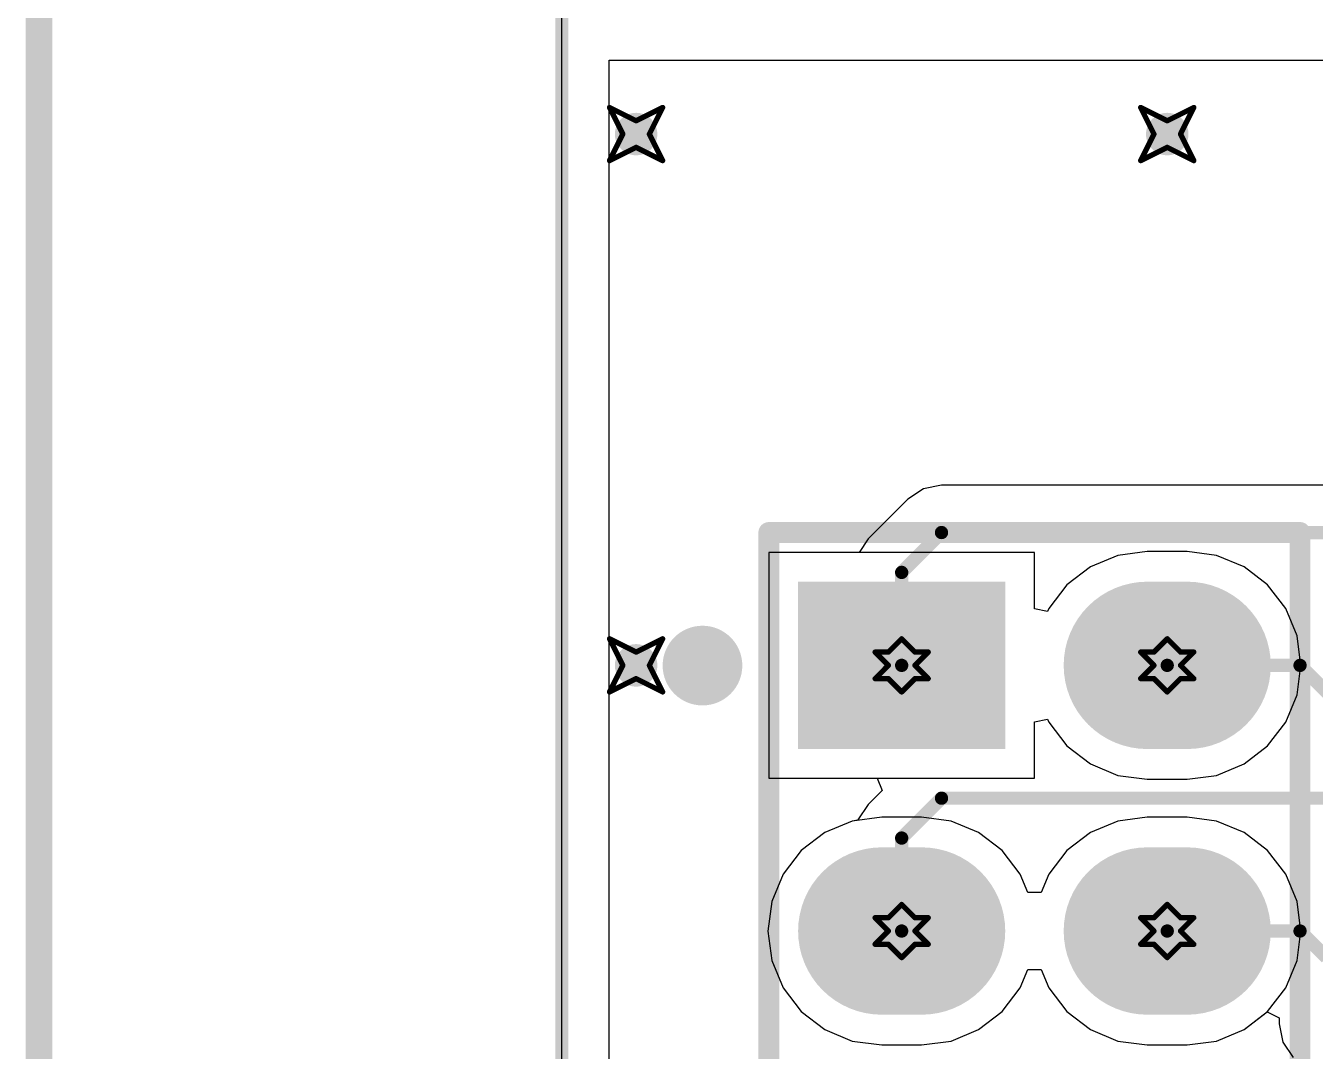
# Model space of a CAD drawing. Header units: millimetres. Extents: x 2.26 to 6.57, y 1.2 to 4.64.
# Drawn here: x 2.2785 to 2.764, y 3.0579 to 3.4439 of the extents above; entities that cross this region are included whole.
import ezdxf

# ---------------------------------------------------------------- set-up
doc = ezdxf.new("R2010")
doc.units = ezdxf.units.MM
doc.header["$MEASUREMENT"] = 0
for name, color, linetype in [('BottomLayer', 5, 'Continuous'), ('BottomSolder', 6, 'Continuous'), ('DrillDrawing', 1, 'Continuous'), ('KeepOutLayer', 6, 'Continuous'), ('Mechanical1', 6, 'Continuous'), ('MultiLayer', 9, 'Continuous'), ('PadHoleLayer', 156, 'Continuous'), ('TopLayer', 1, 'Continuous'), ('TopOverlay', 2, 'Continuous'), ('TopSolder', 216, 'Continuous'), ('ViaHoleLayer', 16, 'Continuous')]:
    doc.layers.add(name, color=color, linetype=linetype)

# ---------------------------------------------------------------- blocks, each defined once
blk = doc.blocks.new('2_19P_56')
at = {"layer": 'BottomLayer', "const_width": 0.055}
for points in [[(0, 0.1075), (0, 0.0925)], [(0.1, 0.1075), (0.1, 0.0925)], [(0.1, 0.0075), (0.1, -0.0075)]]:
    blk.add_lwpolyline(points, dxfattribs=at)
at = {"layer": 'BottomLayer', "const_width": 0.0275}
for points in [[(-0.01375, 0.1075, 1), (0.01375, 0.1075, 1)], [(0.08625, 0.1075, 1), (0.11375, 0.1075, 1)], [(-0.01375, 0.0925, 1), (0.01375, 0.0925, 1)], [(0.08625, 0.0925, 1), (0.11375, 0.0925, 1)], [(0.08625, 0.0075, 1), (0.11375, 0.0075, 1)], [(0.08625, -0.0075, 1), (0.11375, -0.0075, 1)]]:
    blk.add_lwpolyline(points, format="xyb", close=True, dxfattribs=at)
at = {"layer": 'BottomLayer'}
blk.add_solid([(-0.0275, -0.035), (0.0275, -0.035), (-0.0275, 0.035), (0.0275, 0.035)], dxfattribs=at)
at = {"layer": 'BottomSolder', "const_width": 0.063}
for points in [[(0, 0.1075), (0, 0.0925)], [(0.1, 0.1075), (0.1, 0.0925)], [(0.1, 0.0075), (0.1, -0.0075)]]:
    blk.add_lwpolyline(points, dxfattribs=at)
at = {"layer": 'BottomSolder', "const_width": 0.0315}
for points in [[(-0.01575, 0.1075, 1), (0.01575, 0.1075, 1)], [(0.08425, 0.1075, 1), (0.11575, 0.1075, 1)], [(-0.01575, 0.0925, 1), (0.01575, 0.0925, 1)], [(0.08425, 0.0925, 1), (0.11575, 0.0925, 1)], [(0.08425, 0.0075, 1), (0.11575, 0.0075, 1)], [(0.08425, -0.0075, 1), (0.11575, -0.0075, 1)]]:
    blk.add_lwpolyline(points, format="xyb", close=True, dxfattribs=at)
at = {"layer": 'BottomSolder'}
blk.add_solid([(-0.0315, -0.039), (0.0315, -0.039), (-0.0315, 0.039), (0.0315, 0.039)], dxfattribs=at)
at = {"layer": 'MultiLayer', "const_width": 0.055}
for points in [[(0, 0.1075), (0, 0.0925)], [(0.1, 0.1075), (0.1, 0.0925)], [(0.1, 0.0075), (0.1, -0.0075)]]:
    blk.add_lwpolyline(points, dxfattribs=at)
at = {"layer": 'MultiLayer', "const_width": 0.0275}
for points in [[(-0.01375, 0.1075, 1), (0.01375, 0.1075, 1)], [(0.08625, 0.1075, 1), (0.11375, 0.1075, 1)], [(-0.01375, 0.0925, 1), (0.01375, 0.0925, 1)], [(0.08625, 0.0925, 1), (0.11375, 0.0925, 1)], [(0.08625, 0.0075, 1), (0.11375, 0.0075, 1)], [(0.08625, -0.0075, 1), (0.11375, -0.0075, 1)]]:
    blk.add_lwpolyline(points, format="xyb", close=True, dxfattribs=at)
at = {"layer": 'MultiLayer'}
blk.add_solid([(-0.0275, -0.035), (0.0275, -0.035), (-0.0275, 0.035), (0.0275, 0.035)], dxfattribs=at)
at = {"layer": 'PadHoleLayer', "const_width": 0.02}
for points in [[(-0.01, 0.1, 1), (0.01, 0.1, 1)], [(0.09, 0.1, 1), (0.11, 0.1, 1)], [(-0.01, 0, 1), (0.01, 0, 1)], [(0.09, 0, 1), (0.11, 0, 1)]]:
    blk.add_lwpolyline(points, format="xyb", close=True, dxfattribs=at)
at = {"layer": 'TopLayer', "const_width": 0.055}
for points in [[(0, 0.1075), (0, 0.0925)], [(0.1, 0.1075), (0.1, 0.0925)], [(0.1, 0.0075), (0.1, -0.0075)]]:
    blk.add_lwpolyline(points, dxfattribs=at)
at = {"layer": 'TopLayer', "const_width": 0.0275}
for points in [[(-0.01375, 0.1075, 1), (0.01375, 0.1075, 1)], [(0.08625, 0.1075, 1), (0.11375, 0.1075, 1)], [(-0.01375, 0.0925, 1), (0.01375, 0.0925, 1)], [(0.08625, 0.0925, 1), (0.11375, 0.0925, 1)], [(0.08625, 0.0075, 1), (0.11375, 0.0075, 1)], [(0.08625, -0.0075, 1), (0.11375, -0.0075, 1)]]:
    blk.add_lwpolyline(points, format="xyb", close=True, dxfattribs=at)
at = {"layer": 'TopLayer'}
blk.add_solid([(-0.0275, -0.035), (0.0275, -0.035), (-0.0275, 0.035), (0.0275, 0.035)], dxfattribs=at)
at = {"layer": 'TopOverlay', "const_width": 0.00787}
for points in [[(1.85, 0.15), (-0.05, 0.15)], [(-0.05, -0.05), (-0.05, 0.15)], [(1.85, -0.05), (-0.05, -0.05)]]:
    blk.add_lwpolyline(points, dxfattribs=at)
at = {"layer": 'TopOverlay'}
for points, const_width in [([(-0.05197, 0.15, 1), (-0.04803, 0.15, 1)], 0.00394), ([(-0.05197, 0.15, 1), (-0.04803, 0.15, 1)], 0.00394), ([(-0.05197, -0.05, 1), (-0.04803, -0.05, 1)], 0.00394), ([(-0.05197, -0.05, 1), (-0.04803, -0.05, 1)], 0.00394), ([(0.00758, -0.075, 1), (-0.00742, -0.075, 1)], 0.015), ([(-0.01117, -0.075, 1), (-0.00367, -0.075, 1)], 0.0075), ([(0.00383, -0.075, 1), (0.01133, -0.075, 1)], 0.0075)]:
    blk.add_lwpolyline(points, format="xyb", close=True, dxfattribs=dict(at, const_width=const_width))
at = {"layer": 'TopSolder', "const_width": 0.063}
for points in [[(0, 0.1075), (0, 0.0925)], [(0.1, 0.1075), (0.1, 0.0925)], [(0.1, 0.0075), (0.1, -0.0075)]]:
    blk.add_lwpolyline(points, dxfattribs=at)
at = {"layer": 'TopSolder', "const_width": 0.0315}
for points in [[(-0.01575, 0.1075, 1), (0.01575, 0.1075, 1)], [(0.08425, 0.1075, 1), (0.11575, 0.1075, 1)], [(-0.01575, 0.0925, 1), (0.01575, 0.0925, 1)], [(0.08425, 0.0925, 1), (0.11575, 0.0925, 1)], [(0.08425, 0.0075, 1), (0.11575, 0.0075, 1)], [(0.08425, -0.0075, 1), (0.11575, -0.0075, 1)]]:
    blk.add_lwpolyline(points, format="xyb", close=True, dxfattribs=at)
at = {"layer": 'TopSolder'}
blk.add_solid([(-0.0315, -0.039), (0.0315, -0.039), (-0.0315, 0.039), (0.0315, 0.039)], dxfattribs=at)

msp = doc.modelspace()

# ---------------------------------------------------------------- linework, layer by layer
at = {"layer": 'BottomLayer'}
for p, q in [((2.49816, 1.36221), (2.49816, 3.43098)), ((2.49816, 3.43098), (2.87911, 3.43098)), ((2.65827, 3.24565), (2.55827, 3.24565)), ((2.55827, 3.24565), (2.55827, 3.16065)), ((2.65827, 3.22442), (2.65827, 3.24565)), ((2.68967, 3.24456), (2.67933, 3.24027)), ((2.70077, 3.24602), (2.68967, 3.24456)), ((2.71577, 3.24602), (2.70077, 3.24602)), ((2.72686, 3.24456), (2.71577, 3.24602)), ((2.7372, 3.24027), (2.72686, 3.24456)), ((2.67933, 3.24027), (2.67046, 3.23346)), ((2.74608, 3.23346), (2.7372, 3.24027)), ((2.67046, 3.23346), (2.66364, 3.22458)), ((2.75289, 3.22458), (2.74608, 3.23346)), ((2.66317, 3.22344), (2.65827, 3.22442)), ((2.66364, 3.22458), (2.66317, 3.22344)), ((2.75717, 3.21424), (2.75289, 3.22458)), ((2.75863, 3.20315), (2.75717, 3.21424)), ((2.75717, 3.19205), (2.75863, 3.20315)), ((2.75289, 3.18172), (2.75717, 3.19205)), ((2.65827, 3.18188), (2.66317, 3.18286)), ((2.65827, 3.16065), (2.65827, 3.18188)), ((2.66317, 3.18286), (2.66364, 3.18172)), ((2.66364, 3.18172), (2.67046, 3.17284)), ((2.74608, 3.17284), (2.75289, 3.18172)), ((2.67046, 3.17284), (2.67933, 3.16603)), ((2.7372, 3.16603), (2.74608, 3.17284)), ((2.67933, 3.16603), (2.68967, 3.16174)), ((2.72686, 3.16174), (2.7372, 3.16603)), ((2.68967, 3.16174), (2.70077, 3.16028)), ((2.71577, 3.16028), (2.72686, 3.16174)), ((2.55827, 3.16065), (2.65827, 3.16065)), ((2.70077, 3.16028), (2.71577, 3.16028)), ((2.58967, 3.14456), (2.57933, 3.14027)), ((2.60077, 3.14602), (2.58967, 3.14456)), ((2.61577, 3.14602), (2.60077, 3.14602)), ((2.62686, 3.14456), (2.61577, 3.14602)), ((2.6372, 3.14027), (2.62686, 3.14456)), ((2.68967, 3.14456), (2.67933, 3.14027)), ((2.70077, 3.14602), (2.68967, 3.14456)), ((2.71577, 3.14602), (2.70077, 3.14602)), ((2.72686, 3.14456), (2.71577, 3.14602)), ((2.7372, 3.14027), (2.72686, 3.14456)), ((2.57933, 3.14027), (2.57046, 3.13346)), ((2.64608, 3.13346), (2.6372, 3.14027)), ((2.67933, 3.14027), (2.67046, 3.13346)), ((2.74608, 3.13346), (2.7372, 3.14027)), ((2.57046, 3.13346), (2.56364, 3.12458)), ((2.65289, 3.12458), (2.64608, 3.13346)), ((2.67046, 3.13346), (2.66364, 3.12458)), ((2.75289, 3.12458), (2.74608, 3.13346)), ((2.56364, 3.12458), (2.55936, 3.11424)), ((2.65577, 3.11764), (2.65289, 3.12458)), ((2.66364, 3.12458), (2.66077, 3.11764)), ((2.75717, 3.11424), (2.75289, 3.12458)), ((2.66077, 3.11764), (2.65577, 3.11764)), ((2.55936, 3.11424), (2.5579, 3.10315)), ((2.75863, 3.10315), (2.75717, 3.11424)), ((2.5579, 3.10315), (2.55936, 3.09205)), ((2.75717, 3.09205), (2.75863, 3.10315)), ((2.55936, 3.09205), (2.56364, 3.08172)), ((2.65289, 3.08172), (2.65577, 3.08866)), ((2.65577, 3.08866), (2.66077, 3.08866)), ((2.66077, 3.08866), (2.66364, 3.08172)), ((2.75289, 3.08172), (2.75717, 3.09205)), ((2.56364, 3.08172), (2.57046, 3.07284)), ((2.64608, 3.07284), (2.65289, 3.08172)), ((2.66364, 3.08172), (2.67046, 3.07284)), ((2.74608, 3.07284), (2.75289, 3.08172)), ((2.57046, 3.07284), (2.57933, 3.06603)), ((2.6372, 3.06603), (2.64608, 3.07284)), ((2.67046, 3.07284), (2.67933, 3.06603)), ((2.7372, 3.06603), (2.74608, 3.07284)), ((2.57933, 3.06603), (2.58967, 3.06174)), ((2.62686, 3.06174), (2.6372, 3.06603)), ((2.67933, 3.06603), (2.68967, 3.06174)), ((2.72686, 3.06174), (2.7372, 3.06603)), ((2.58967, 3.06174), (2.60077, 3.06028)), ((2.60077, 3.06028), (2.61577, 3.06028)), ((2.61577, 3.06028), (2.62686, 3.06174)), ((2.68967, 3.06174), (2.70077, 3.06028)), ((2.70077, 3.06028), (2.71577, 3.06028)), ((2.71577, 3.06028), (2.72686, 3.06174))]:
    msp.add_line(p, q, dxfattribs=at)
at = {"layer": 'BottomLayer', "const_width": 0.008}
for points in [[(2.50427, 3.40315, 1), (2.51227, 3.40315, 1)], [(2.70427, 3.40315, 1), (2.71227, 3.40315, 1)], [(2.50427, 3.20315, 1), (2.51227, 3.20315, 1)]]:
    msp.add_lwpolyline(points, format="xyb", close=True, dxfattribs=at)
at = {"layer": 'DrillDrawing'}
for points, const_width in [([(2.28346, 2.96869), (2.28346, 4.45276)], 0.01), ([(2.49827, 3.41315), (2.50827, 3.40815)], 0.002), ([(2.49827, 3.41315), (2.50327, 3.40315)], 0.002), ([(2.50827, 3.40815), (2.51827, 3.41315)], 0.002), ([(2.51327, 3.40315), (2.51827, 3.41315)], 0.002), ([(2.69827, 3.41315), (2.70827, 3.40815)], 0.002), ([(2.69827, 3.41315), (2.70327, 3.40315)], 0.002), ([(2.70827, 3.40815), (2.71827, 3.41315)], 0.002), ([(2.71327, 3.40315), (2.71827, 3.41315)], 0.002), ([(2.49827, 3.39315), (2.50327, 3.40315)], 0.002), ([(2.51327, 3.40315), (2.51827, 3.39315)], 0.002), ([(2.69827, 3.39315), (2.70327, 3.40315)], 0.002), ([(2.71327, 3.40315), (2.71827, 3.39315)], 0.002), ([(2.49827, 3.39315), (2.50827, 3.39815)], 0.002), ([(2.50827, 3.39815), (2.51827, 3.39315)], 0.002), ([(2.69827, 3.39315), (2.70827, 3.39815)], 0.002), ([(2.70827, 3.39815), (2.71827, 3.39315)], 0.002), ([(2.49827, 3.21315), (2.50827, 3.20815)], 0.002), ([(2.49827, 3.21315), (2.50327, 3.20315)], 0.002), ([(2.50827, 3.20815), (2.51827, 3.21315)], 0.002), ([(2.51327, 3.20315), (2.51827, 3.21315)], 0.002), ([(2.60327, 3.20815), (2.60827, 3.21315)], 0.002), ([(2.60827, 3.21315), (2.61327, 3.20815)], 0.002), ([(2.70327, 3.20815), (2.70827, 3.21315)], 0.002), ([(2.70827, 3.21315), (2.71327, 3.20815)], 0.002), ([(2.59827, 3.20815), (2.60327, 3.20315)], 0.002), ([(2.59827, 3.20815), (2.60327, 3.20815)], 0.002), ([(2.61327, 3.20815), (2.61827, 3.20815)], 0.002), ([(2.61327, 3.20315), (2.61827, 3.20815)], 0.002), ([(2.69827, 3.20815), (2.70327, 3.20315)], 0.002), ([(2.69827, 3.20815), (2.70327, 3.20815)], 0.002), ([(2.71327, 3.20815), (2.71827, 3.20815)], 0.002), ([(2.71327, 3.20315), (2.71827, 3.20815)], 0.002), ([(2.49827, 3.19315), (2.50327, 3.20315)], 0.002), ([(2.51327, 3.20315), (2.51827, 3.19315)], 0.002), ([(2.59827, 3.19815), (2.60327, 3.20315)], 0.002), ([(2.61327, 3.20315), (2.61827, 3.19815)], 0.002), ([(2.69827, 3.19815), (2.70327, 3.20315)], 0.002), ([(2.71327, 3.20315), (2.71827, 3.19815)], 0.002), ([(2.49827, 3.19315), (2.50827, 3.19815)], 0.002), ([(2.50827, 3.19815), (2.51827, 3.19315)], 0.002), ([(2.59827, 3.19815), (2.60327, 3.19815)], 0.002), ([(2.60327, 3.19815), (2.60827, 3.19315)], 0.002), ([(2.60827, 3.19315), (2.61327, 3.19815)], 0.002), ([(2.61327, 3.19815), (2.61827, 3.19815)], 0.002), ([(2.69827, 3.19815), (2.70327, 3.19815)], 0.002), ([(2.70327, 3.19815), (2.70827, 3.19315)], 0.002), ([(2.70827, 3.19315), (2.71327, 3.19815)], 0.002), ([(2.71327, 3.19815), (2.71827, 3.19815)], 0.002), ([(2.60327, 3.10815), (2.60827, 3.11315)], 0.002), ([(2.60827, 3.11315), (2.61327, 3.10815)], 0.002), ([(2.70327, 3.10815), (2.70827, 3.11315)], 0.002), ([(2.70827, 3.11315), (2.71327, 3.10815)], 0.002), ([(2.59827, 3.10815), (2.60327, 3.10315)], 0.002), ([(2.59827, 3.10815), (2.60327, 3.10815)], 0.002), ([(2.61327, 3.10815), (2.61827, 3.10815)], 0.002), ([(2.61327, 3.10315), (2.61827, 3.10815)], 0.002), ([(2.69827, 3.10815), (2.70327, 3.10315)], 0.002), ([(2.69827, 3.10815), (2.70327, 3.10815)], 0.002), ([(2.71327, 3.10815), (2.71827, 3.10815)], 0.002), ([(2.71327, 3.10315), (2.71827, 3.10815)], 0.002), ([(2.59827, 3.09815), (2.60327, 3.10315)], 0.002), ([(2.61327, 3.10315), (2.61827, 3.09815)], 0.002), ([(2.69827, 3.09815), (2.70327, 3.10315)], 0.002), ([(2.71327, 3.10315), (2.71827, 3.09815)], 0.002), ([(2.59827, 3.09815), (2.60327, 3.09815)], 0.002), ([(2.60327, 3.09815), (2.60827, 3.09315)], 0.002), ([(2.60827, 3.09315), (2.61327, 3.09815)], 0.002), ([(2.61327, 3.09815), (2.61827, 3.09815)], 0.002), ([(2.69827, 3.09815), (2.70327, 3.09815)], 0.002), ([(2.70327, 3.09815), (2.70827, 3.09315)], 0.002), ([(2.70827, 3.09315), (2.71327, 3.09815)], 0.002), ([(2.71327, 3.09815), (2.71827, 3.09815)], 0.002)]:
    msp.add_lwpolyline(points, dxfattribs=dict(at, const_width=const_width))
at = {"layer": 'DrillDrawing', "const_width": 0.001}
for points in [[(2.49777, 3.41315, 1), (2.49877, 3.41315, 1)], [(2.49777, 3.41315, 1), (2.49877, 3.41315, 1)], [(2.51777, 3.41315, 1), (2.51877, 3.41315, 1)], [(2.51777, 3.41315, 1), (2.51877, 3.41315, 1)], [(2.69777, 3.41315, 1), (2.69877, 3.41315, 1)], [(2.69777, 3.41315, 1), (2.69877, 3.41315, 1)], [(2.71777, 3.41315, 1), (2.71877, 3.41315, 1)], [(2.71777, 3.41315, 1), (2.71877, 3.41315, 1)], [(2.50777, 3.40815, 1), (2.50877, 3.40815, 1)], [(2.50777, 3.40815, 1), (2.50877, 3.40815, 1)], [(2.70777, 3.40815, 1), (2.70877, 3.40815, 1)], [(2.70777, 3.40815, 1), (2.70877, 3.40815, 1)], [(2.50277, 3.40315, 1), (2.50377, 3.40315, 1)], [(2.50277, 3.40315, 1), (2.50377, 3.40315, 1)], [(2.51277, 3.40315, 1), (2.51377, 3.40315, 1)], [(2.51277, 3.40315, 1), (2.51377, 3.40315, 1)], [(2.70277, 3.40315, 1), (2.70377, 3.40315, 1)], [(2.70277, 3.40315, 1), (2.70377, 3.40315, 1)], [(2.71277, 3.40315, 1), (2.71377, 3.40315, 1)], [(2.71277, 3.40315, 1), (2.71377, 3.40315, 1)], [(2.50777, 3.39815, 1), (2.50877, 3.39815, 1)], [(2.50777, 3.39815, 1), (2.50877, 3.39815, 1)], [(2.70777, 3.39815, 1), (2.70877, 3.39815, 1)], [(2.70777, 3.39815, 1), (2.70877, 3.39815, 1)], [(2.49777, 3.39315, 1), (2.49877, 3.39315, 1)], [(2.49777, 3.39315, 1), (2.49877, 3.39315, 1)], [(2.51777, 3.39315, 1), (2.51877, 3.39315, 1)], [(2.51777, 3.39315, 1), (2.51877, 3.39315, 1)], [(2.69777, 3.39315, 1), (2.69877, 3.39315, 1)], [(2.69777, 3.39315, 1), (2.69877, 3.39315, 1)], [(2.71777, 3.39315, 1), (2.71877, 3.39315, 1)], [(2.71777, 3.39315, 1), (2.71877, 3.39315, 1)], [(2.49777, 3.21315, 1), (2.49877, 3.21315, 1)], [(2.49777, 3.21315, 1), (2.49877, 3.21315, 1)], [(2.51777, 3.21315, 1), (2.51877, 3.21315, 1)], [(2.51777, 3.21315, 1), (2.51877, 3.21315, 1)], [(2.60777, 3.21315, 1), (2.60877, 3.21315, 1)], [(2.60777, 3.21315, 1), (2.60877, 3.21315, 1)], [(2.70777, 3.21315, 1), (2.70877, 3.21315, 1)], [(2.70777, 3.21315, 1), (2.70877, 3.21315, 1)], [(2.50777, 3.20815, 1), (2.50877, 3.20815, 1)], [(2.50777, 3.20815, 1), (2.50877, 3.20815, 1)], [(2.59777, 3.20815, 1), (2.59877, 3.20815, 1)], [(2.59777, 3.20815, 1), (2.59877, 3.20815, 1)], [(2.60277, 3.20815, 1), (2.60377, 3.20815, 1)], [(2.60277, 3.20815, 1), (2.60377, 3.20815, 1)], [(2.61277, 3.20815, 1), (2.61377, 3.20815, 1)], [(2.61277, 3.20815, 1), (2.61377, 3.20815, 1)], [(2.61777, 3.20815, 1), (2.61877, 3.20815, 1)], [(2.61777, 3.20815, 1), (2.61877, 3.20815, 1)], [(2.69777, 3.20815, 1), (2.69877, 3.20815, 1)], [(2.69777, 3.20815, 1), (2.69877, 3.20815, 1)], [(2.70277, 3.20815, 1), (2.70377, 3.20815, 1)], [(2.70277, 3.20815, 1), (2.70377, 3.20815, 1)], [(2.71277, 3.20815, 1), (2.71377, 3.20815, 1)], [(2.71277, 3.20815, 1), (2.71377, 3.20815, 1)], [(2.71777, 3.20815, 1), (2.71877, 3.20815, 1)], [(2.71777, 3.20815, 1), (2.71877, 3.20815, 1)], [(2.50277, 3.20315, 1), (2.50377, 3.20315, 1)], [(2.50277, 3.20315, 1), (2.50377, 3.20315, 1)], [(2.51277, 3.20315, 1), (2.51377, 3.20315, 1)], [(2.51277, 3.20315, 1), (2.51377, 3.20315, 1)], [(2.60277, 3.20315, 1), (2.60377, 3.20315, 1)], [(2.60277, 3.20315, 1), (2.60377, 3.20315, 1)], [(2.61277, 3.20315, 1), (2.61377, 3.20315, 1)], [(2.61277, 3.20315, 1), (2.61377, 3.20315, 1)], [(2.70277, 3.20315, 1), (2.70377, 3.20315, 1)], [(2.70277, 3.20315, 1), (2.70377, 3.20315, 1)], [(2.71277, 3.20315, 1), (2.71377, 3.20315, 1)], [(2.71277, 3.20315, 1), (2.71377, 3.20315, 1)], [(2.50777, 3.19815, 1), (2.50877, 3.19815, 1)], [(2.50777, 3.19815, 1), (2.50877, 3.19815, 1)], [(2.59777, 3.19815, 1), (2.59877, 3.19815, 1)], [(2.59777, 3.19815, 1), (2.59877, 3.19815, 1)], [(2.60277, 3.19815, 1), (2.60377, 3.19815, 1)], [(2.60277, 3.19815, 1), (2.60377, 3.19815, 1)], [(2.61277, 3.19815, 1), (2.61377, 3.19815, 1)], [(2.61277, 3.19815, 1), (2.61377, 3.19815, 1)], [(2.61777, 3.19815, 1), (2.61877, 3.19815, 1)], [(2.61777, 3.19815, 1), (2.61877, 3.19815, 1)], [(2.69777, 3.19815, 1), (2.69877, 3.19815, 1)], [(2.69777, 3.19815, 1), (2.69877, 3.19815, 1)], [(2.70277, 3.19815, 1), (2.70377, 3.19815, 1)], [(2.70277, 3.19815, 1), (2.70377, 3.19815, 1)], [(2.71277, 3.19815, 1), (2.71377, 3.19815, 1)], [(2.71277, 3.19815, 1), (2.71377, 3.19815, 1)], [(2.71777, 3.19815, 1), (2.71877, 3.19815, 1)], [(2.71777, 3.19815, 1), (2.71877, 3.19815, 1)], [(2.49777, 3.19315, 1), (2.49877, 3.19315, 1)], [(2.49777, 3.19315, 1), (2.49877, 3.19315, 1)], [(2.51777, 3.19315, 1), (2.51877, 3.19315, 1)], [(2.51777, 3.19315, 1), (2.51877, 3.19315, 1)], [(2.60777, 3.19315, 1), (2.60877, 3.19315, 1)], [(2.60777, 3.19315, 1), (2.60877, 3.19315, 1)], [(2.70777, 3.19315, 1), (2.70877, 3.19315, 1)], [(2.70777, 3.19315, 1), (2.70877, 3.19315, 1)], [(2.60777, 3.11315, 1), (2.60877, 3.11315, 1)], [(2.60777, 3.11315, 1), (2.60877, 3.11315, 1)], [(2.70777, 3.11315, 1), (2.70877, 3.11315, 1)], [(2.70777, 3.11315, 1), (2.70877, 3.11315, 1)], [(2.59777, 3.10815, 1), (2.59877, 3.10815, 1)], [(2.59777, 3.10815, 1), (2.59877, 3.10815, 1)], [(2.60277, 3.10815, 1), (2.60377, 3.10815, 1)], [(2.60277, 3.10815, 1), (2.60377, 3.10815, 1)], [(2.61277, 3.10815, 1), (2.61377, 3.10815, 1)], [(2.61277, 3.10815, 1), (2.61377, 3.10815, 1)], [(2.61777, 3.10815, 1), (2.61877, 3.10815, 1)], [(2.61777, 3.10815, 1), (2.61877, 3.10815, 1)], [(2.69777, 3.10815, 1), (2.69877, 3.10815, 1)], [(2.69777, 3.10815, 1), (2.69877, 3.10815, 1)], [(2.70277, 3.10815, 1), (2.70377, 3.10815, 1)], [(2.70277, 3.10815, 1), (2.70377, 3.10815, 1)], [(2.71277, 3.10815, 1), (2.71377, 3.10815, 1)], [(2.71277, 3.10815, 1), (2.71377, 3.10815, 1)], [(2.71777, 3.10815, 1), (2.71877, 3.10815, 1)], [(2.71777, 3.10815, 1), (2.71877, 3.10815, 1)], [(2.60277, 3.10315, 1), (2.60377, 3.10315, 1)], [(2.60277, 3.10315, 1), (2.60377, 3.10315, 1)], [(2.61277, 3.10315, 1), (2.61377, 3.10315, 1)], [(2.61277, 3.10315, 1), (2.61377, 3.10315, 1)], [(2.70277, 3.10315, 1), (2.70377, 3.10315, 1)], [(2.70277, 3.10315, 1), (2.70377, 3.10315, 1)], [(2.71277, 3.10315, 1), (2.71377, 3.10315, 1)], [(2.71277, 3.10315, 1), (2.71377, 3.10315, 1)], [(2.59777, 3.09815, 1), (2.59877, 3.09815, 1)], [(2.59777, 3.09815, 1), (2.59877, 3.09815, 1)], [(2.60277, 3.09815, 1), (2.60377, 3.09815, 1)], [(2.60277, 3.09815, 1), (2.60377, 3.09815, 1)], [(2.61277, 3.09815, 1), (2.61377, 3.09815, 1)], [(2.61277, 3.09815, 1), (2.61377, 3.09815, 1)], [(2.61777, 3.09815, 1), (2.61877, 3.09815, 1)], [(2.61777, 3.09815, 1), (2.61877, 3.09815, 1)], [(2.69777, 3.09815, 1), (2.69877, 3.09815, 1)], [(2.69777, 3.09815, 1), (2.69877, 3.09815, 1)], [(2.70277, 3.09815, 1), (2.70377, 3.09815, 1)], [(2.70277, 3.09815, 1), (2.70377, 3.09815, 1)], [(2.71277, 3.09815, 1), (2.71377, 3.09815, 1)], [(2.71277, 3.09815, 1), (2.71377, 3.09815, 1)], [(2.71777, 3.09815, 1), (2.71877, 3.09815, 1)], [(2.71777, 3.09815, 1), (2.71877, 3.09815, 1)], [(2.60777, 3.09315, 1), (2.60877, 3.09315, 1)], [(2.60777, 3.09315, 1), (2.60877, 3.09315, 1)], [(2.70777, 3.09315, 1), (2.70877, 3.09315, 1)], [(2.70777, 3.09315, 1), (2.70877, 3.09315, 1)]]:
    msp.add_lwpolyline(points, format="xyb", close=True, dxfattribs=at)
at = {"layer": 'KeepOutLayer', "const_width": 0.005}
msp.add_lwpolyline([(2.48031, 1.3622), (2.48031, 3.44882)], dxfattribs=at)
at = {"layer": 'Mechanical1'}
msp.add_line((2.48031, 1.3622), (2.48031, 3.44882), dxfattribs=at)
at = {"layer": 'MultiLayer', "const_width": 0.008}
for points in [[(2.50427, 3.40315, 1), (2.51227, 3.40315, 1)], [(2.70427, 3.40315, 1), (2.71227, 3.40315, 1)], [(2.50427, 3.20315, 1), (2.51227, 3.20315, 1)]]:
    msp.add_lwpolyline(points, format="xyb", close=True, dxfattribs=at)
at = {"layer": 'TopLayer'}
for p, q in [((2.49816, 1.36221), (2.49816, 3.43098)), ((2.49816, 3.43098), (2.87911, 3.43098)), ((2.61644, 3.26963), (2.61065, 3.26577)), ((2.62327, 3.27099), (2.61644, 3.26963)), ((2.78726, 3.27099), (2.62327, 3.27099)), ((2.61065, 3.26577), (2.59565, 3.25077)), ((2.59565, 3.25077), (2.59223, 3.24565)), ((2.59223, 3.24565), (2.55827, 3.24565)), ((2.55827, 3.24565), (2.55827, 3.16065)), ((2.55827, 3.16065), (2.599, 3.16065)), ((2.60091, 3.15603), (2.59565, 3.15077)), ((2.599, 3.16065), (2.60091, 3.15603)), ((2.59565, 3.15077), (2.59178, 3.14498)), ((2.58967, 3.14456), (2.57933, 3.14027)), ((2.59175, 3.14483), (2.58967, 3.14456)), ((2.59178, 3.14498), (2.59175, 3.14483)), ((2.57933, 3.14027), (2.57046, 3.13346)), ((2.57046, 3.13346), (2.56364, 3.12458)), ((2.56364, 3.12458), (2.55936, 3.11424)), ((2.55936, 3.11424), (2.5579, 3.10315)), ((2.5579, 3.10315), (2.55936, 3.09205)), ((2.55936, 3.09205), (2.56364, 3.08172)), ((2.65289, 3.08172), (2.65577, 3.08866)), ((2.65577, 3.08866), (2.66077, 3.08866)), ((2.66077, 3.08866), (2.66364, 3.08172)), ((2.56364, 3.08172), (2.57046, 3.07284)), ((2.64608, 3.07284), (2.65289, 3.08172)), ((2.66364, 3.08172), (2.67046, 3.07284)), ((2.57046, 3.07284), (2.57933, 3.06603)), ((2.6372, 3.06603), (2.64608, 3.07284)), ((2.67046, 3.07284), (2.67933, 3.06603)), ((2.7372, 3.06603), (2.74594, 3.07273)), ((2.74594, 3.07273), (2.75042, 3.07052)), ((2.75042, 3.07052), (2.75042, 3.07052)), ((2.75042, 3.07052), (2.75042, 3.06815)), ((2.57933, 3.06603), (2.58967, 3.06174)), ((2.62686, 3.06174), (2.6372, 3.06603)), ((2.67933, 3.06603), (2.68967, 3.06174)), ((2.72686, 3.06174), (2.7372, 3.06603)), ((2.75042, 3.06815), (2.75042, 3.06815)), ((2.75042, 3.06815), (2.75042, 3.06815)), ((2.75042, 3.06815), (2.75178, 3.06132)), ((2.58967, 3.06174), (2.60077, 3.06028)), ((2.60077, 3.06028), (2.61577, 3.06028)), ((2.61577, 3.06028), (2.62686, 3.06174)), ((2.68967, 3.06174), (2.70077, 3.06028)), ((2.70077, 3.06028), (2.71577, 3.06028)), ((2.71577, 3.06028), (2.72686, 3.06174)), ((2.75178, 3.06132), (2.75565, 3.05553))]:
    msp.add_line(p, q, dxfattribs=at)
for points, const_width in [([(2.50427, 3.40315, 1), (2.51227, 3.40315, 1)], 0.008), ([(2.70427, 3.40315, 1), (2.71227, 3.40315, 1)], 0.008), ([(2.62202, 3.25315, 1), (2.62452, 3.25315, 1)], 0.0025), ([(2.62202, 3.25315, 1), (2.62452, 3.25315, 1)], 0.0025), ([(2.60702, 3.23815, 1), (2.60952, 3.23815, 1)], 0.0025), ([(2.60702, 3.23815, 1), (2.60952, 3.23815, 1)], 0.0025), ([(2.50427, 3.20315, 1), (2.51227, 3.20315, 1)], 0.008), ([(2.60702, 3.20315, 1), (2.60952, 3.20315, 1)], 0.0025), ([(2.70702, 3.20315, 1), (2.70952, 3.20315, 1)], 0.0025), ([(2.75702, 3.20315, 1), (2.75952, 3.20315, 1)], 0.0025), ([(2.75702, 3.20315, 1), (2.75952, 3.20315, 1)], 0.0025), ([(2.62202, 3.15315, 1), (2.62452, 3.15315, 1)], 0.0025), ([(2.62202, 3.15315, 1), (2.62452, 3.15315, 1)], 0.0025), ([(2.60702, 3.13815, 1), (2.60952, 3.13815, 1)], 0.0025), ([(2.60702, 3.13815, 1), (2.60952, 3.13815, 1)], 0.0025), ([(2.60702, 3.10315, 1), (2.60952, 3.10315, 1)], 0.0025), ([(2.70702, 3.10315, 1), (2.70952, 3.10315, 1)], 0.0025), ([(2.75702, 3.10315, 1), (2.75952, 3.10315, 1)], 0.0025), ([(2.75702, 3.10315, 1), (2.75952, 3.10315, 1)], 0.0025)]:
    msp.add_lwpolyline(points, format="xyb", close=True, dxfattribs=dict(at, const_width=const_width))
at = {"layer": 'TopLayer', "const_width": 0.005}
for points in [[(2.60827, 3.23815), (2.62327, 3.25315)], [(2.62327, 3.25315), (2.78726, 3.25315)], [(2.60827, 3.20315), (2.60827, 3.23815)], [(2.70827, 3.20315), (2.75827, 3.20315)], [(2.75827, 3.20315), (2.83827, 3.12315)], [(2.60827, 3.13815), (2.62327, 3.15315)], [(2.62327, 3.15315), (2.78327, 3.15315)], [(2.60827, 3.10315), (2.60827, 3.13815)], [(2.70827, 3.10315), (2.75827, 3.10315)], [(2.75827, 3.10315), (2.76827, 3.09315)]]:
    msp.add_lwpolyline(points, dxfattribs=at)
at = {"layer": 'ViaHoleLayer', "const_width": 0.004}
for points in [[(2.50627, 3.40315, 1), (2.51027, 3.40315, 1)], [(2.70627, 3.40315, 1), (2.71027, 3.40315, 1)], [(2.50627, 3.20315, 1), (2.51027, 3.20315, 1)]]:
    msp.add_lwpolyline(points, format="xyb", close=True, dxfattribs=at)

# ---------------------------------------------------------------- block references
at = {"rotation": 270}
msp.add_blockref('2_19P_56', (2.60827, 3.20315), dxfattribs=at)

doc.saveas('drawing.dxf')
